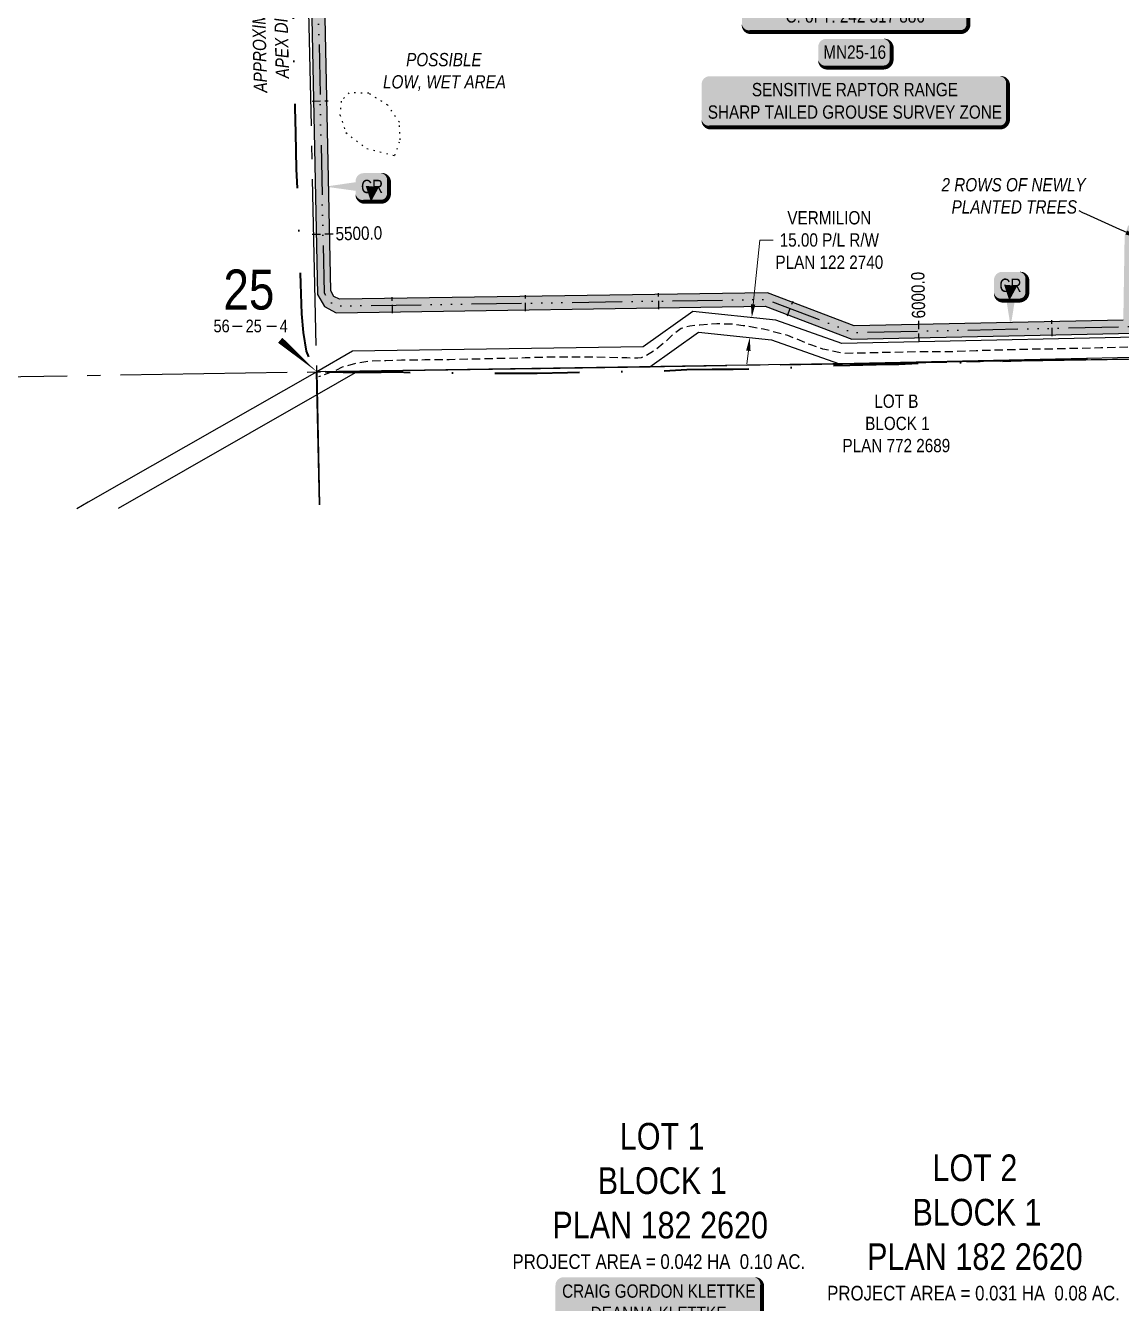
# Model space of a CAD drawing. Extents: x 88833 to 97610, y 5963373 to 5974710.
# Drawn here: x 92916 to 93738, y 5966801 to 5967761 of the extents above; entities that cross this region are included whole.
import ezdxf
from ezdxf.enums import TextEntityAlignment as Align

# ---------------------------------------------------------------- set-up
doc = ezdxf.new("R2010")
doc.units = 0
doc.header["$LTSCALE"] = 5
doc.header["$PDSIZE"] = 5
for name, pattern in [('COOP2', [10, 5, -1, 0, -1, 0, -1, 0, -1, 0, -1]), ('DASHDOT', [25.4, 12.7, -6.35, 0, -6.35]), ('foc-QUARTERLINE', [33, 25, -3, 2, -3]), ('foc-TIELINE', [1.875, 1.25, -0.625]), ('foc-TOPO', [1, 0.2, -0.8]), ('UG_PIPE', [1.875, 1.25, -0.625])]:
    doc.linetypes.add(name, pattern=pattern)
doc.layers.get('Defpoints').update_dxf_attribs({"color": 9})
for name, color, linetype in [('10', 1, 'Continuous'), ('9', 3, 'Continuous'), ('AS-OWNER', 7, 'Continuous'), ('AS-PIPE-UG', 44, 'UG_PIPE'), ('AS-WILDLIFE-BLOCK', 131, 'Continuous'), ('C-SYMBOL', 7, 'Continuous'), ('F-RW', 190, 'Continuous'), ('L-AREAREQUIRED', 7, 'Continuous'), ('L-QSEC', 8, 'foc-QUARTERLINE'), ('L-SECLBL', 7, 'Continuous'), ('L-TITLEDB', 4, 'Continuous'), ('L-TITLEDB-T', 4, 'Continuous'), ('P-APEX RECON PAY ITEMS', 240, 'Continuous'), ('P-APEX RECON-10m BUFFER', 51, 'COOP2'), ('P-APEX RECON-LINE LIST', 240, 'Continuous'), ('P-APEX RECON-URBAN', 30, 'COOP2'), ('P-APEX RECON-WORK AREA', 104, 'Continuous'), ('P-BUFFER-PURPLE', 187, 'foc-TIELINE'), ('P-BUFFER-PURPLE-T', 187, 'Continuous'), ('T-BUSH-T', 110, 'Continuous'), ('T-LOW-AREA', 48, 'foc-TOPO')]:
    doc.layers.add(name, color=color, linetype=linetype)
for name, color, linetype, lineweight in [('AS-RECON EXISTING', 151, 'DASHDOT', 40), ('AS-RECON EXISTING-T', 151, 'Continuous', 40), ('F-RW-T', 190, 'Continuous', 9), ('T-TEXT', 48, 'Continuous', 18)]:
    doc.layers.add(name, color=color, linetype=linetype, lineweight=lineweight)
doc.styles.add('1.8', font='ARIALN.TTF', dxfattribs={"height": 2})
doc.styles.add('100L', font='ARIALN.TTF', dxfattribs={"height": 10})
doc.styles.add('175L', font='ARIALN.TTF', dxfattribs={"height": 2})
doc.styles.add('80', font='ARIALN.TTF', dxfattribs={"height": 10})
doc.styles.add('80CG', font='ARIALN.TTF', dxfattribs={"height": 10})
doc.styles.add('80L', font='ARIALN.TTF', dxfattribs={"height": 10})
doc.styles.add('SIMPLEX', font='ARIALN.TTF')
doc.dimstyles.new('Compass 1 000', dxfattribs={"dimtxt": 1.8, "dimasz": 2, "dimexe": 0.2, "dimexo": 0.0625, "dimgap": 0.5, "dimtad": 0, "dimtih": 1, "dimtoh": 1, "dimzin": 0, "dimdsep": 46, "dimtxsty": '1.8', "dimcen": 0.1, "dimse1": 1, "dimse2": 1, "dimclrd": 256, "dimclrt": 256, "dimaunit": 1, "dimadec": 4, "dimazin": 0, "dimtfac": 0.06, "dimtofl": 0, "dimtmove": 0, "dimatfit": 0, "dimfxl": 0.2, "dimtolj": 1, "dimtzin": 0, "dimlwd": -1, "dimarcsym": 0})
doc.dimstyles.new('Compass 5 000', dxfattribs={"dimscale": 5, "dimtxt": 9, "dimasz": 2, "dimexe": 0.2, "dimexo": 0.0625, "dimgap": 0.5, "dimtad": 0, "dimtih": 1, "dimtoh": 1, "dimzin": 0, "dimdsep": 46, "dimtxsty": '80CG', "dimcen": 0.1, "dimse1": 1, "dimse2": 1, "dimclrd": 256, "dimclrt": 256, "dimaunit": 1, "dimadec": 4, "dimazin": 0, "dimtfac": 0.06, "dimtofl": 0, "dimtmove": 0, "dimatfit": 1, "dimfxl": 0.2, "dimtolj": 1, "dimtzin": 0, "dimlwd": -1, "dimarcsym": 0})

# ---------------------------------------------------------------- blocks, each defined once
blk = doc.blocks.new('*D405')
at = {"layer": 'Defpoints', "color": 0, "transparency": 16777216}
for p in [(93450.05, 5967542.44), (93461.08, 5967541.31), (93448.52, 5967527.54)]:
    blk.add_point(p, dxfattribs=at)
at = {"layer": 'F-RW-T', "transparency": 16777216}
for p, q in [((93462.11, 5967551.26), (93467.07, 5967599.52)), ((93467.07, 5967599.52), (93477.07, 5967599.52)), ((93458.53, 5967516.46), (93457.51, 5967506.52))]:
    blk.add_line(p, q, dxfattribs=at)
for points in [[(93460.45, 5967551.43), (93463.76, 5967551.09), (93461.08, 5967541.31)], [(93456.87, 5967516.63), (93460.19, 5967516.29), (93459.55, 5967526.41)]]:
    blk.add_solid(points, dxfattribs=at)
at = {"layer": 'F-RW-T', "transparency": 16777216, "insert": (93519.29, 5967599.52), "char_height": 10, "attachment_point": 5, "style": '80CG'}
blk.add_mtext('\\A1;VERMILION\\P15.00 P/L R/W\\PPLAN 122 2740', dxfattribs=at)
blk = doc.blocks.new('L-SECLBL')
at = {"layer": '9', "color": 7}
for p, q in [((-5.08, -27.83), (-12.29, -27.83)), ((20.7, -27.83), (13.5, -27.83))]:
    blk.add_line(p, q, dxfattribs=at)
at = {"layer": '10', "color": 2, "style": 'SIMPLEX'}
blk.add_attdef('SEC', text='', height=30, dxfattribs=at).set_placement((0, 0), align=Align.MIDDLE)
at = {"layer": '10', "color": 5, "style": '80L'}
blk.add_attdef('TWP', text='', height=9.5, dxfattribs=at).set_placement((-14.43, -27.37), align=Align.MIDDLE_RIGHT)
blk.add_attdef('RGE', text='', height=9.5, dxfattribs=at).set_placement((3.62, -27.37), align=Align.MIDDLE_CENTER)
blk.add_attdef('MER', text='', height=9.5, dxfattribs=at).set_placement((23.17, -27.37), align=Align.MIDDLE_LEFT)
blk = doc.blocks.new('*U452')
at = {"true_color": 0xffffa8}
h = blk.add_hatch(color=51, dxfattribs=at)
edge = h.paths.add_edge_path()
edge.add_line((-21.5, -11.5), (21.5, -11.5))
edge.add_arc((21.5, -5.5), 6, 270, 360)
edge.add_line((27.5, -5.5), (27.5, 4))
edge.add_arc((21.5, 4), 6, 0, 90)
edge.add_line((21.5, 10), (-21.5, 10))
edge.add_arc((-21.5, 4), 6, 90, 180)
edge.add_line((-27.5, 4), (-27.5, -5.5))
edge.add_arc((-21.5, -5.5), 6, 180, 270)
at = {"color": 240, "flags": 128}
blk.add_lwpolyline([(-21.5, -11.5, 3, 3, 0), (21.5, -11.5, 3, 3, 0.414214), (27.5, -5.5, 3, 3, 0), (27.5, 4, 3, 0, 0.414214), (21.5, 10, 0, 0, 0), (-21.5, 10, 0, 0, 0.414214), (-27.5, 4, 0, 0, 0), (-27.5, -5.5, 0, 3, 0.414214)], format="xyseb", close=True, dxfattribs=at)
for points in [[(-24.67, -8.43, 0, 10, 0), (0, 0, 5, 5, 0)], [(21.05, -6.93, 0, 10, 0), (0, 0, 5, 5, 0)]]:
    blk.add_lwpolyline(points, format="xyseb", dxfattribs=at)
at = {"color": 4, "style": '80'}
blk.add_attdef('OTHER_001', (-14.7, -5), '', height=10, dxfattribs=at)
blk = doc.blocks.new('*U478')
h = blk.add_hatch(color=59)
edge = h.paths.add_edge_path()
edge.add_line((-71.5, -37), (71.5, -37))
edge.add_arc((71.5, -31), 6, 270, 360)
edge.add_line((77.5, -31), (77.5, 29.5))
edge.add_arc((71.5, 29.5), 6, 0, 90)
edge.add_line((71.5, 35.5), (-71.5, 35.5))
edge.add_arc((-71.5, 29.5), 6, 90, 180)
edge.add_line((-77.5, 29.5), (-77.5, -31))
edge.add_arc((-71.5, -31), 6, 180, 270)
at = {"color": 1, "flags": 128}
blk.add_lwpolyline([(-71.5, -37, 3, 3, 0), (71.5, -37, 3, 3, 0.414214), (77.5, -31, 3, 3, 0), (77.5, 29.5, 3, 0, 0.414214), (71.5, 35.5, 0, 0, 0), (-71.5, 35.5, 0, 0, 0.414214), (-77.5, 29.5, 0, 0, 0), (-77.5, -31, 0, 3, 0.414214)], format="xyseb", close=True, dxfattribs=at)
blk.add_lwpolyline([(-56.05, -9.74, 0, 7.5, 0), (0, 0, 0, 0, 0)], format="xyseb", dxfattribs=at)
at = {"color": 1, "style": '80'}
blk.add_attdef('ENTER_TEXT_001', (-35.99, -5), '', height=10, dxfattribs=at)
blk = doc.blocks.new('*U498')
h = blk.add_hatch(color=59)
edge = h.paths.add_edge_path()
edge.add_line((-79, -62.5), (79, -62.5))
edge.add_arc((79, -56.5), 6, 270, 360)
edge.add_line((85, -56.5), (85, 55))
edge.add_arc((79, 55), 6, 0, 90)
edge.add_line((79, 61), (-79, 61))
edge.add_arc((-79, 55), 6, 90, 180)
edge.add_line((-85, 55), (-85, -56.5))
edge.add_arc((-79, -56.5), 6, 180, 270)
at = {"color": 1, "flags": 128}
blk.add_lwpolyline([(-79, -62.5, 3, 3, 0), (79, -62.5, 3, 3, 0.414214), (85, -56.5, 3, 3, 0), (85, 55, 3, 0, 0.414214), (79, 61, 0, 0, 0), (-79, 61, 0, 0, 0.414214), (-85, 55, 0, 0, 0), (-85, -56.5, 0, 3, 0.414214)], format="xyseb", close=True, dxfattribs=at)
blk.add_lwpolyline([(-56.05, -9.74, 0, 7.5, 0), (0, 0, 0, 0, 0)], format="xyseb", dxfattribs=at)
at = {"color": 1, "style": '80'}
blk.add_attdef('ENTER_TEXT_001', (-35.99, -5), '', height=10, dxfattribs=at)
blk = doc.blocks.new('*U658')
at = {"true_color": 0xffffa8}
h = blk.add_hatch(color=51, dxfattribs=at)
edge = h.paths.add_edge_path()
edge.add_line((-6.5, -11.5), (6.5, -11.5))
edge.add_arc((6.5, -5.5), 6, 270, 360)
edge.add_line((12.5, -5.5), (12.5, 4))
edge.add_arc((6.5, 4), 6, 0, 90)
edge.add_line((6.5, 10), (-6.5, 10))
edge.add_arc((-6.5, 4), 6, 90, 180)
edge.add_line((-12.5, 4), (-12.5, -5.5))
edge.add_arc((-6.5, -5.5), 6, 180, 270)
at = {"color": 240, "flags": 128}
blk.add_lwpolyline([(-6.5, -11.5, 3, 3, 0), (6.5, -11.5, 3, 3, 0.414214), (12.5, -5.5, 3, 3, 0), (12.5, 4, 3, 0, 0.414214), (6.5, 10, 0, 0, 0), (-6.5, 10, 0, 0, 0.414214), (-12.5, 4, 0, 0, 0), (-12.5, -5.5, 0, 3, 0.414214)], format="xyseb", close=True, dxfattribs=at)
for points in [[(-35.33, -0.13, 0, 10, 0), (0, 0, 5, 5, 0)], [(-1, -11.44, 0, 10, 0), (0, 0, 5, 5, 0)]]:
    blk.add_lwpolyline(points, format="xyseb", dxfattribs=at)
at = {"color": 4, "style": '80'}
blk.add_attdef('OTHER_001', (-14.7, -5), '', height=10, dxfattribs=at)
blk = doc.blocks.new('*U659')
at = {"true_color": 0xffffa8}
h = blk.add_hatch(color=51, dxfattribs=at)
edge = h.paths.add_edge_path()
edge.add_line((-6.5, -11.5), (6.5, -11.5))
edge.add_arc((6.5, -5.5), 6, 270, 360)
edge.add_line((12.5, -5.5), (12.5, 4))
edge.add_arc((6.5, 4), 6, 0, 90)
edge.add_line((6.5, 10), (-6.5, 10))
edge.add_arc((-6.5, 4), 6, 90, 180)
edge.add_line((-12.5, 4), (-12.5, -5.5))
edge.add_arc((-6.5, -5.5), 6, 180, 270)
at = {"color": 240, "flags": 128}
blk.add_lwpolyline([(-6.5, -11.5, 3, 3, 0), (6.5, -11.5, 3, 3, 0.414214), (12.5, -5.5, 3, 3, 0), (12.5, 4, 3, 0, 0.414214), (6.5, 10, 0, 0, 0), (-6.5, 10, 0, 0, 0.414214), (-12.5, 4, 0, 0, 0), (-12.5, -5.5, 0, 3, 0.414214)], format="xyseb", close=True, dxfattribs=at)
for points in [[(-1, -11.44, 0, 10, 0), (0, 0, 5, 5, 0)], [(-0.05, -30.97, 0, 10, 0), (0, 0, 5, 5, 0)]]:
    blk.add_lwpolyline(points, format="xyseb", dxfattribs=at)
at = {"color": 4, "style": '80'}
blk.add_attdef('OTHER_001', (-14.7, -5), '', height=10, dxfattribs=at)
blk = doc.blocks.new('*U851')
h = blk.add_hatch(color=255)
edge = h.paths.add_edge_path()
edge.add_line((-109, -20), (109, -20))
edge.add_arc((109, -14), 6, 270, 360)
edge.add_line((115, -14), (115, 12.5))
edge.add_arc((109, 12.5), 6, 0, 90)
edge.add_line((109, 18.5), (-109, 18.5))
edge.add_arc((-109, 12.5), 6, 90, 180)
edge.add_line((-115, 12.5), (-115, -14))
edge.add_arc((-109, -14), 6, 180, 270)
at = {"color": 131, "flags": 128}
blk.add_lwpolyline([(-109, -20, 3, 3, 0), (109, -20, 3, 3, 0.414214), (115, -14, 3, 3, 0), (115, 12.5, 3, 0, 0.414214), (109, 18.5, 0, 0, 0), (-109, 18.5, 0, 0, 0.414214), (-115, 12.5, 0, 0, 0), (-115, -14, 0, 3, 0.414214)], format="xyseb", close=True, dxfattribs=at)
at = {"color": 131, "style": '80'}
blk.add_attdef('ENTER_TEXT_001', (-35.99, -5), '', height=10, dxfattribs=at)

msp = doc.modelspace()

# ---------------------------------------------------------------- hatches: boundary and pattern name
at = {"layer": 'P-APEX RECON-10m BUFFER', "transparency": 33554687}
h = msp.add_hatch(color=256, dxfattribs=at)
h.dxf.hatch_style = 1
h.paths.add_polyline_path([(93877.713, 5967602.649), (93864.591, 5967608.194), (93847.431, 5967609.198), (93752.646, 5967609.23), (93747.467, 5967606.677), (93745.822, 5967601.701), (93744.841, 5967539.569), (93807.596, 5967540.907), (93822.985, 5967538.893), (93823.634, 5967543.847), (93843.449, 5967541.254), (93842.8, 5967536.3), (93866.052, 5967533.258), (93866.781, 5967575.194), (93879.154, 5967583.776), (93875.052, 5967592.48), (93877.642, 5967602.613)], flags=16)
h.paths.add_polyline_path([(93119.569, 5968305.132), (93119.721, 5968304.713), (93124.246, 5968091.978), (93128.611, 5968083.49), (93124.168, 5968081.205), (93133.308, 5968063.434), (93137.751, 5968065.719), (93153.868, 5968034.379), (93149.426, 5968032.094), (93154.066, 5968023.071), (93145.409, 5967999.249), (93137.58, 5967999.101), (93137.668, 5967994.425), (93123.719, 5967994.161), (93123.938, 5967984.172), (93137.857, 5967984.434), (93137.957, 5967979.121), (93138.095, 5967979.123), (93127.231, 5967949.231), (93135.289, 5967558.547), (93140.464, 5967549.613), (93149.36, 5967545.009), (93471.106, 5967549.964), (93536.241, 5967525.126), (93807.051, 5967530.901), (93821.689, 5967528.986), (93821.04, 5967524.032), (93840.856, 5967521.439), (93841.504, 5967526.393), (93870.705, 5967522.571), (93941.225, 5967524.346), (93941.012, 5967534.336), (93876.036, 5967532.701), (93876.682, 5967569.901), (93895.868, 5967583.209), (93890.173, 5967591.419), (93883.317, 5967586.663), (93880.338, 5967592.985), (93881.921, 5967599.179), (93887.919, 5967602.213), (93939.581, 5967601.321), (93939.474, 5967606.32), (93879.407, 5967607.357), (93865.743, 5967613.131), (93847.578, 5967614.194), (93751.483, 5967614.227), (93743.381, 5967610.233), (93740.839, 5967602.543), (93739.843, 5967539.463), (93537.978, 5967535.158), (93472.872, 5967559.985), (93151.72, 5967555.038), (93147.648, 5967557.146), (93145.226, 5967561.327), (93137.26, 5967947.572), (93148.799, 5967979.325), (93157.938, 5967979.498), (93157.561, 5967999.478), (93156.113, 5967999.451), (93162.197, 5968016.19), (93176.337, 5968023.462), (93167.197, 5968041.234), (93162.754, 5968038.949), (93146.637, 5968070.289), (93151.08, 5968072.573), (93141.94, 5968090.345), (93137.497, 5968088.06), (93134.187, 5968094.497), (93129.703, 5968305.275)])

# ---------------------------------------------------------------- linework, layer by layer
at = {"layer": 'AS-PIPE-UG', "flags": 128}
msp.add_lwpolyline([(93835.546, 5967511.393), (93833.983, 5967512.121), (93824.511, 5967515.65), (93817.061, 5967518.349), (93810.033, 5967519.924), (93796.803, 5967520.446), (93779.333, 5967519.879), (93755.575, 5967519.509), (93722.952, 5967518.523), (93703.664, 5967518.147), (93687.964, 5967517.741), (93672.784, 5967517.554), (93659.175, 5967517.261), (93629.357, 5967516.403), (93609.982, 5967515.669), (93590.135, 5967515.754), (93550.395, 5967514.837), (93529.972, 5967514.334), (93514.371, 5967517.69), (93505.392, 5967520.826), (93488.028, 5967527.887), (93469.796, 5967532.687), (93454.652, 5967535.247), (93447.382, 5967536.3), (93434.883, 5967536.585), (93422.03, 5967535.747), (93414.556, 5967534.959), (93408.143, 5967533.052), (93401.513, 5967528.273), (93395.148, 5967522.192), (93388.051, 5967516.488), (93381.261, 5967512.365), (93378.167, 5967511.202), (93375.626, 5967510.788), (93367.289, 5967511.061), (93334.973, 5967511.734), (93310.794, 5967511.711), (93290.975, 5967511.006), (93269.396, 5967510.505), (93249.24, 5967510.041), (93234.142, 5967509.735), (93215.915, 5967509.505), (93198.286, 5967509.313), (93186.471, 5967508.856), (93174.915, 5967508.737), (93164.439, 5967506.914), (93153.85, 5967504.129), (93148.683, 5967501.479), (93136.085, 5967496.758)], dxfattribs=at)
at = {"layer": 'AS-RECON EXISTING', "flags": 128}
for points in [[(93080.142, 5969096.869), (93080.252, 5969093.702), (93080.287, 5969088.021), (93080.298, 5969088.023), (93080.533, 5969074.013), (93081.008, 5969043.405), (93081.388, 5969018.449), (93081.975, 5968996.118), (93081.908, 5968970.154), (93082.116, 5968943.81), (93082.649, 5968912.405), (93082.993, 5968887.483), (93083.484, 5968863.021), (93083.867, 5968829.868), (93084.626, 5968796.576), (93084.908, 5968766.026), (93085.134, 5968734.11), (93085.543, 5968704.233), (93085.451, 5968667.187), (93085.702, 5968636.154), (93085.953, 5968610.164), (93086.071, 5968580.802), (93086.157, 5968545.003), (93086.23, 5968514.09), (93086.544, 5968484.302), (93087.02, 5968452.292), (93087.98, 5968418.977), (93088.372, 5968388.996), (93089.342, 5968368.943), (93089.67, 5968364.116), (93090.211, 5968348.606), (93092.474, 5968327.304), (93093.484, 5968323.726), (93095.027, 5968320.319), (93097.111, 5968314.356), (93098.378, 5968309.863), (93099.031, 5968306.394), (93100.214, 5968301.198), (93103.92, 5968295.669), (93105.12, 5968292.758), (93106.129, 5968288.57), (93106.916, 5968279.177), (93106.889, 5968264.719), (93107.684, 5968242.835), (93107.887, 5968208.013), (93108.343, 5968188.851), (93108.895, 5968168.266), (93108.974, 5968149.319), (93109.341, 5968132.469), (93109.722, 5968115.264), (93110.149, 5968098.954), (93110.723, 5968078.569), (93111.029, 5968061.173), (93111.277, 5968041.497), (93111.855, 5968020.747), (93112.381, 5968005.672), (93112.699, 5967991.216), (93112.672, 5967989.235), (93112.823, 5967987.712), (93112.856, 5967985.09), (93113.122, 5967969.179), (93113.469, 5967951.421), (93113.72, 5967933.746), (93113.965, 5967919.68), (93114.34, 5967903.707), (93114.832, 5967875.673), (93114.944, 5967859.372), (93115.264, 5967843.584), (93115.683, 5967828.244), (93116.187, 5967806.934), (93116.796, 5967775.209), (93117.012, 5967759.603), (93117.562, 5967737.075), (93117.981, 5967717.344), (93118.395, 5967698.812), (93118.848, 5967679.976), (93119.278, 5967652.793), (93120.597, 5967623.674), (93121.413, 5967605.21), (93121.855, 5967590.073), (93122.498, 5967566.656), (93123.313, 5967544.105), (93124.62, 5967530.136), (93126.888, 5967516.055), (93129.613, 5967509.421), (93132.186, 5967505.038), (93134.081, 5967503.484)], [(94093.886, 5967522.2), (94090.077, 5967522.032), (94087.474, 5967521.827), (94078.478, 5967521.698), (94063.226, 5967521.268), (94047.307, 5967520.475), (94030.254, 5967520.049), (94014.706, 5967519.753), (94001.924, 5967519.504), (93984.156, 5967518.999), (93976.811, 5967518.731), (93957.977, 5967518.3), (93952.278, 5967517.312), (93941.841, 5967516.214), (93941.853, 5967516.178), (93936.105, 5967516.399), (93930.253, 5967516.296), (93917.559, 5967515.7), (93912.233, 5967515.407), (93893.161, 5967515.365), (93876.801, 5967514.735), (93851.971, 5967513.899), (93834.791, 5967513.469), (93825.744, 5967513.105), (93812.385, 5967512.715), (93794.643, 5967512.377), (93782.315, 5967512.056), (93771.993, 5967511.794), (93759.469, 5967511.621), (93747.999, 5967511.311), (93730.681, 5967510.641), (93718.2, 5967510.224), (93701.88, 5967509.982), (93685.138, 5967509.568), (93667.644, 5967509.151), (93638.455, 5967507.799), (93621.483, 5967507.712), (93603.622, 5967507.291), (93588.946, 5967506.918), (93571.407, 5967506.18), (93554.389, 5967505.853), (93534.71, 5967505.399), (93511.956, 5967504.786), (93498.936, 5967504.34), (93483.98, 5967503.638), (93477.102, 5967503.181), (93465.769, 5967502.858), (93447.105, 5967502.276), (93431.474, 5967502.293), (93412.332, 5967502.143), (93394.886, 5967501.099), (93371.013, 5967501.086), (93356.81, 5967500.652), (93345.047, 5967500.685), (93322.74, 5967499.925), (93299.972, 5967499.453), (93285.895, 5967499.292), (93266.984, 5967499.297), (93250.596, 5967499.582), (93228.71, 5967499.876), (93209.405, 5967499.828), (93194.999, 5967500.25), (93183.156, 5967500.171), (93169.971, 5967500.171), (93154.438, 5967500.105), (93142.55, 5967500.395), (93139.682, 5967500.723), (93136.212, 5967501.984), (93134.882, 5967502.969)]]:
    msp.add_lwpolyline(points, dxfattribs=at)
at = {"layer": 'F-RW', "flags": 128}
msp.add_lwpolyline([(92985.882, 5967398.357), (93135.075, 5967483.639), (93165.618, 5967501.098), (93384.564, 5967504.459), (93421.009, 5967530.372), (93475.794, 5967524.741), (93526.229, 5967506.859), (93805.226, 5967512.809), (93810.369, 5967511.049), (93852.394, 5967496.665), (93941.851, 5967498.069), (93941.537, 5967513.052), (93854.783, 5967511.689), (93807.57, 5967527.85), (93528.636, 5967521.896), (93479.097, 5967539.459), (93416.922, 5967545.848), (93379.731, 5967519.43), (93161.486, 5967516.037), (93134.723, 5967500.73), (92963.236, 5967402.672), (92954.847, 5967397.876)], dxfattribs=at)
at = {"layer": 'L-QSEC', "flags": 128}
for points in [[(93116.903, 5968305.095), (93134.54, 5967500.594)], [(92327.615, 5967488.086), (93941.465, 5967513.102)], [(93136.698, 5967400.695), (93134.54, 5967500.594)]]:
    msp.add_lwpolyline(points, dxfattribs=at)
at = {"layer": 'L-SECLBL', "flags": 128}
msp.add_lwpolyline([(93134.723, 5967500.73, 0, 5, 0), (93107.301, 5967524.32, 0, 0, 0)], format="xyseb", dxfattribs=at)
at = {"layer": 'L-TITLEDB', "flags": 128}
msp.add_lwpolyline([(93850.114, 5967109.768), (93950.023, 5967111.367), (93941.537, 5967513.052), (93134.723, 5967500.73), (93136.867, 5967400.698)], dxfattribs=at)
at = {"layer": 'P-APEX RECON-URBAN', "ltscale": 1.5, "flags": 128}
msp.add_lwpolyline([(89862.314, 5969420.078), (89867.21, 5969428.525), (89870.142, 5969432.838), (89871.234, 5969440.262), (89870.986, 5969451.312), (89869.214, 5969465.882), (89874.382, 5969505.038), (89878.807, 5969544.864), (89884.151, 5969585.191), (89892.206, 5969617.101), (89902.642, 5969647.039), (89920.512, 5969655.252), (90029.926, 5969662.38), (90138.481, 5969668.858), (90357.817, 5969689.033), (90562.775, 5969696.814), (90589.96, 5969720.186), (90720.273, 5969722.879), (90776.006, 5969735.867), (91186.503, 5969696.002), (91462.207, 5969691.78), (92125.726, 5969704.862), (92128.773, 5969486.17), (92217.364, 5969300.618), (92221.268, 5969073.304), (93093.277, 5969087.636), (93106.741, 5968355.069), (93124.698, 5968305.644), (93129.217, 5968093.237), (93161.833, 5968029.817), (93132.245, 5967948.401), (93140.258, 5967559.937), (93144.056, 5967553.379), (93150.54, 5967550.023), (93471.989, 5967554.975), (93537.11, 5967530.142), (93807.323, 5967535.904), (93870.968, 5967527.576), (94192.337, 5967535.661), (94197.923, 5967257.788), (94078.168, 5967114.695), (94085.554, 5966738.872), (94086.156, 5966675.15), (93941.517, 5966671.159), (93944.01, 5966553.478), (93958.044, 5965888.32), (93972.598, 5965166.717), (93975.555, 5965146.731), (93977.138, 5965068.998), (93975.008, 5965048.86), (93989.037, 5964391.951), (94052.05, 5964393.271), (94345.155, 5964399.496), (94346.843, 5964325.417), (94351.149, 5964301.36), (94401.947, 5964302.5), (94446.672, 5964297.431), (95465.604, 5964319.323)], dxfattribs=at)
at = {"layer": 'P-APEX RECON-WORK AREA', "flags": 128}
for points in [[(93127.231, 5967949.231), (93135.289, 5967558.547), (93140.464, 5967549.613), (93149.36, 5967545.009), (93471.106, 5967549.964), (93536.241, 5967525.126), (93807.051, 5967530.901)], [(93739.843, 5967539.463), (93537.978, 5967535.158), (93472.872, 5967559.985), (93151.72, 5967555.038), (93147.648, 5967557.146), (93145.226, 5967561.327), (93137.26, 5967947.572)]]:
    msp.add_lwpolyline(points, dxfattribs=at)
at = {"layer": 'P-BUFFER-PURPLE'}
for p, q in [((93131.293, 5967703.835), (93143.281, 5967704.082)), ((93131.356, 5967603.895), (93147.34, 5967604.224)), ((93191.537, 5967544.659), (93191.352, 5967556.648)), ((93291.445, 5967546.198), (93291.261, 5967558.187)), ((93391.354, 5967547.737), (93391.169, 5967559.726)), ((93487.777, 5967542.538), (93492.05, 5967553.741)), ((93586.678, 5967523.204), (93586.337, 5967539.187)), ((93686.533, 5967527.332), (93686.277, 5967539.32))]:
    msp.add_line(p, q, dxfattribs=at)
at = {"layer": 'T-LOW-AREA'}
msp.add_lwpolyline([(93156.644, 5967680.158), (93172.402, 5967668.158), (93193.315, 5967662.946), (93197.314, 5967674.637), (93196.694, 5967687.996), (93187.972, 5967700.84), (93173.688, 5967709.703), (93158.867, 5967710.111), (93153, 5967703.66), (93152.146, 5967693.439), (93156.651, 5967679.806)], dxfattribs=at)

# ---------------------------------------------------------------- block references
at = {"layer": 'AS-OWNER', "color": 5}
ref = msp.add_blockref('*U498', (93538.672, 5967818.104), dxfattribs=at)
ref.add_attrib('ENTER_TEXT_001', 'JERRY RAYMOND BELZIUK', (93463.427, 5967863.455), dxfattribs={"layer": '0', "color": 1, "height": 10, "style": '80'})
ref.add_attrib('ENTER_TEXT_002', 'SHARON N BELZIUK', (93482.731, 5967846.611), dxfattribs={"layer": '0', "color": 1, "height": 10, "style": '80'})
ref.add_attrib('ENTER_TEXT_003', 'DARLENE M BELZIUK-ZANNI', (93460.787, 5967829.944), dxfattribs={"layer": '0', "color": 1, "height": 10, "style": '80'})
ref.add_attrib('ENTER_TEXT_004', 'KAREN B BARETTA', (93485.091, 5967813.278), dxfattribs={"layer": '0', "color": 1, "height": 10, "style": '80'})
ref.add_attrib('ENTER_TEXT_005', 'SHERRI L COOK', (93493.546, 5967796.434), dxfattribs={"layer": '0', "color": 1, "height": 10, "style": '80'})
ref.add_attrib('ENTER_TEXT_006', '(ALL AS JOINT TENANTS)', (93468.979, 5967779.59), dxfattribs={"layer": '0', "color": 1, "height": 10, "style": '80'})
ref.add_attrib('ENTER_TEXT_007', 'C. of T. 242 317 886', (93486.442, 5967762.746), dxfattribs={"layer": '0', "color": 1, "height": 10, "style": '80'})
ref = msp.add_blockref('*U478', (93391.343, 5966785.481), dxfattribs=at)
ref.add_attrib('ENTER_TEXT_001', 'CRAIG GORDON KLETTKE', (93318.816, 5966805.655), dxfattribs={"layer": '0', "color": 1, "height": 10, "style": '80'})
ref.add_attrib('ENTER_TEXT_002', 'DEANNA KLETTKE', (93340.303, 5966788.989), dxfattribs={"layer": '0', "color": 1, "height": 10, "style": '80'})
ref.add_attrib('ENTER_TEXT_003', '(AS JOINT TENANTS)', (93333.434, 5966772.145), dxfattribs={"layer": '0', "color": 1, "height": 10, "style": '80'})
ref.add_attrib('ENTER_TEXT_004', 'C. of T. 222 150 305', (93339.079, 5966755.301), dxfattribs={"layer": '0', "color": 1, "height": 10, "style": '80'})
at = {"layer": 'AS-WILDLIFE-BLOCK'}
ref = msp.add_blockref('*U851', (93538.413, 5967704.032), dxfattribs=dict(at, xscale=0.9992045070000001, yscale=0.9992045070000001, zscale=0.9992045070000001))
ref.add_attrib('ENTER_TEXT_001', 'SENSITIVE RAPTOR RANGE', (93461.189, 5967707.448), dxfattribs={"layer": '0', "color": 131, "height": 9.99205, "style": '80'})
ref.add_attrib('ENTER_TEXT_002', 'SHARP TAILED GROUSE SURVEY ZONE', (93428.118, 5967690.617), dxfattribs={"layer": '0', "color": 131, "height": 9.99205, "style": '80'})
at = {"layer": 'L-SECLBL'}
msp.add_blockref('L-SECLBL', (93083.82, 5967562.407), dxfattribs=at).add_auto_attribs({'SEC': '25', 'TWP': '56', 'RGE': '25', 'MER': '4'})
at = {"layer": 'P-APEX RECON PAY ITEMS'}
ref = msp.add_blockref('*U658', (93176.402, 5967639.759), dxfattribs=at)
ref.add_attrib('OTHER_001', 'CR', (93167.94, 5967634.756), dxfattribs={"layer": '0', "color": 4, "height": 10, "style": '80'})
ref = msp.add_blockref('*U659', (93655.345, 5967565.618), dxfattribs=at)
ref.add_attrib('OTHER_001', 'CR', (93646.883, 5967560.614), dxfattribs={"layer": '0', "color": 4, "height": 10, "style": '80'})
at = {"layer": 'P-APEX RECON-LINE LIST'}
ref = msp.add_blockref('*U452', (93538.48, 5967740.537), dxfattribs=at)
ref.add_attrib('OTHER_001', 'MN25-16', (93514.773, 5967735.602), dxfattribs={"layer": '0', "color": 4, "height": 10, "style": '80'})

# ---------------------------------------------------------------- texts
at = {"layer": 'AS-RECON EXISTING-T', "insert": (93087.586, 5967710.056), "char_height": 10, "attachment_point": 1, "rotation": 91.365075, "style": '100L'}
msp.add_mtext_dynamic_manual_height_columns('\\pi0.05;{\\fArial Narrow|b0|i1|c0|p34;APPROXIMATE LOCATION OF\\P\\pi10.265;APEX DISTRIBUTION LINE}', width=164.25416, gutter_width=50, heights=[0], dxfattribs=at)
at = {"layer": 'C-SYMBOL', "color": 3, "char_height": 20, "attachment_point": 1, "style": '175L'}
for s, insert in [('\\pi55.624;LOT 1\\P\\pi39.103;BLOCK 1\\P\\pi5.0856;PLAN 182 2620', (93306.424, 5966936.866)), ('\\pi54.11;LOT 2\\P\\pi39.103;BLOCK 1\\P\\pi5.0856;PLAN 182 2620', (93542.541, 5966913.195))]:
    msp.add_mtext_dynamic_manual_height_columns(s, width=169.05243, gutter_width=55, heights=[0], dxfattribs=dict(at, insert=insert))
at = {"layer": 'L-AREAREQUIRED', "color": 5, "style": '100L'}
for s, p in [('PROJECT AREA = 0.042 HA  0.10 AC.', (93391.343, 5966823.971)), ('PROJECT AREA = 0.031 HA  0.08 AC.', (93627.46, 5966800.3))]:
    msp.add_text(s, height=11, dxfattribs=at).set_placement(p, align=Align.BOTTOM_CENTER)
at = {"layer": 'L-TITLEDB-T', "insert": (93524.638, 5967483.583), "char_height": 9.99205, "attachment_point": 1, "style": '100L'}
msp.add_mtext_dynamic_manual_height_columns('\\pi28.398;LOT B\\P\\pi21.538;BLOCK 1\\P\\pi4.5187;PLAN 772 2689', width=88.46266, gutter_width=55, heights=[0], dxfattribs=at)
at = {"layer": 'P-BUFFER-PURPLE-T', "style": '1.8'}
for s, rotation, p in [('5500.0', 1.181602, (93166.321, 5967604.616)), ('6000.0', 91.221683, (93585.932, 5967558.168))]:
    msp.add_text(s, height=9.992, rotation=rotation, dxfattribs=at).set_placement(p, align=Align.MIDDLE_CENTER)
at = {"layer": 'T-BUSH-T', "insert": (93600.162, 5967646.064), "char_height": 9.99205, "attachment_point": 1, "style": '1.8'}
msp.add_mtext_dynamic_manual_height_columns('\\pi3.3263;{\\fArial Narrow|b0|i1|c0|p34;2 ROWS OF NEWLY\\P\\pi10.841;PLANTED TREES}', width=115.31784, gutter_width=10, heights=[0], dxfattribs=at)
at = {"layer": 'T-TEXT', "insert": (93184.178, 5967739.948), "char_height": 9.99205, "attachment_point": 1, "style": '175L'}
msp.add_mtext_dynamic_manual_height_columns('\\pi17.62;{\\fArial Narrow|b0|i1|c0|p34;POSSIBLE\\P\\pi0.27733;LOW, WET AREA}', width=91.82578, gutter_width=100, heights=[0], dxfattribs=at)

# ---------------------------------------------------------------- dimensions: what is measured, and where the dimension line sits
at = {"layer": 'F-RW-T'}
dim = msp.add_linear_dim(base=(93461.084, 5967541.31), p1=(93448.519, 5967527.544), p2=(93450.05, 5967542.444), angle=84.132973, text='VERMILION\\P15.00 P/L R/W\\PPLAN 122 2740', dimstyle='Compass 5 000', dxfattribs=at)
dim.commit()
dim.dimension.update_dxf_attribs({"geometry": '*D405', "text_midpoint": (93519.286, 5967599.523), "dimtype": 161})

# ---------------------------------------------------------------- leaders
at = {"layer": 'T-BUSH-T', "path_type": 1}
msp.add_leader([(93751.232, 5967601.044), (93706.802, 5967621.352)], dimstyle='Compass 1 000', override={"dimasz": 10, "dimgap": 0.5, "dimtad": 0}, dxfattribs=at)

doc.saveas('drawing.dxf')
